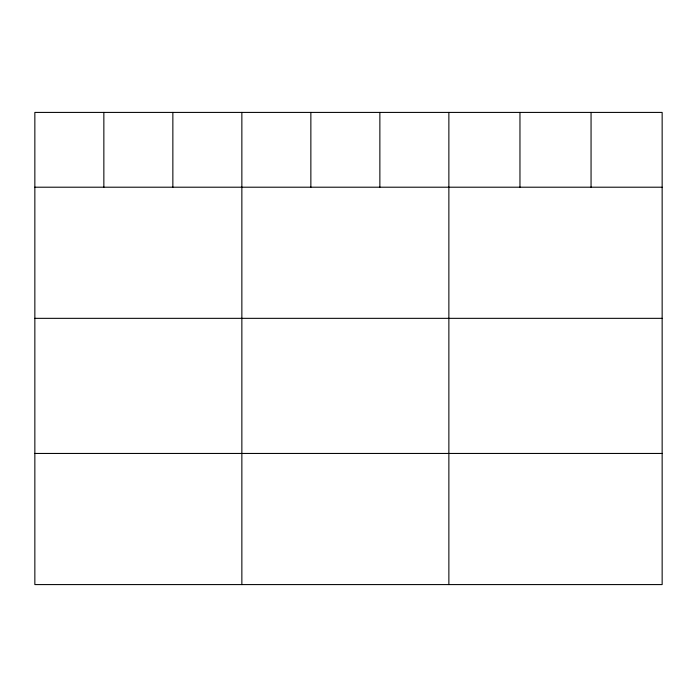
<?xml version="1.0" encoding="UTF-8"?>
<svg xmlns="http://www.w3.org/2000/svg" width="697" height="697" viewBox="0 0 697 697"><rect width="100%" height="100%" fill="white"/><g stroke="black" fill="none" stroke-linecap="round" stroke-linejoin="round"><path stroke-width="1.05" d="M662.15 187.205L662.15 584.583L34.85 584.583L34.85 112.417L662.15 112.417L662.15 187.205L34.85 187.205M34.85 318.337L662.15 318.337M34.85 453.451L662.15 453.451M591.056 112.417L591.056 187.205M519.962 112.417L519.962 187.205M448.868 112.417L448.868 584.583M379.865 112.417L379.865 187.205M310.862 112.417L310.862 187.205M241.859 112.417L241.859 584.583M172.856 112.417L172.856 187.205M103.853 112.417L103.853 187.205"/></g></svg>
